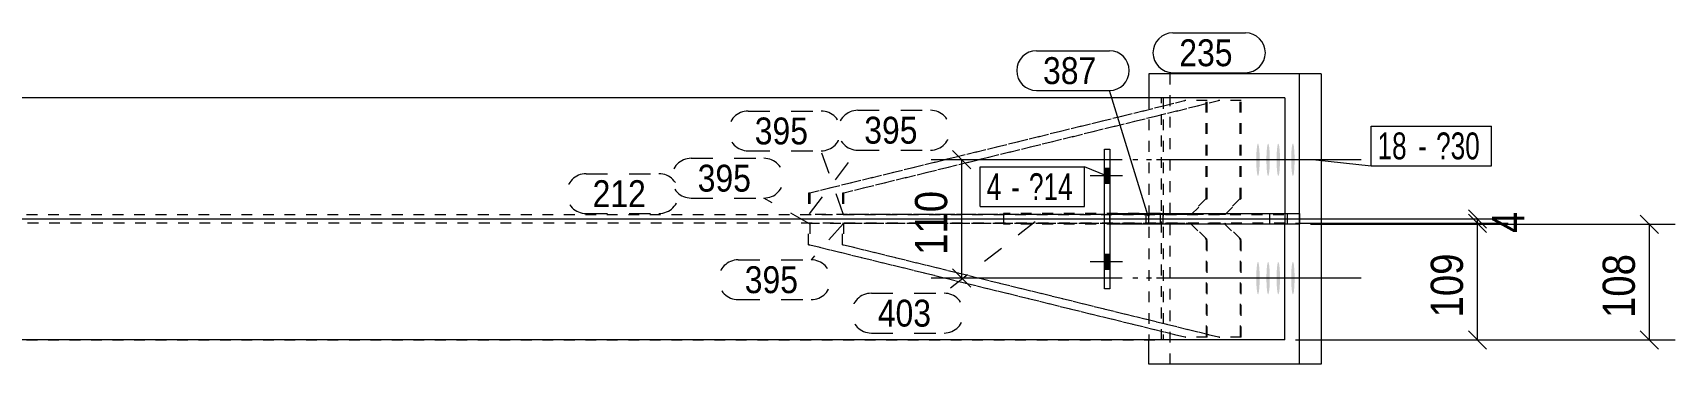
# Model space of a CAD drawing. Header units: millimetres. Extents: x 2 to 1174, y 1 to 825.
# Drawn here: x 835.3 to 988.1, y 569 to 599.8 of the extents above; entities that cross this region are included whole.
import ezdxf

# ---------------------------------------------------------------- set-up
doc = ezdxf.new("R2010")
doc.units = ezdxf.units.MM
for name, pattern in [('XKITLINE00', [0]), ('XKITLINE01', [4, 1, -1, 1, -1]), ('XKITLINE02', [4, 2, -2])]:
    doc.linetypes.add(name, pattern=pattern)
for name, color, linetype, lineweight in [('Bolt', 3, 'Continuous', 0), ('BoltMark', 7, 'Continuous', 0), ('Dimensions', 7, 'Continuous', 0), ('Part', 2, 'Continuous', 0), ('PartMark', 7, 'Continuous', 0)]:
    doc.layers.add(name, color=color, linetype=linetype, lineweight=lineweight)
doc.styles.add('ARIAL', font='ARIAL.TTF')
doc.styles.add('ARIAL_NARROW', font='ARIALN.TTF')

# ---------------------------------------------------------------- blocks, each defined once
blk = doc.blocks.new('*A109')
at = {"layer": 'Part', "color": 2, "linetype": 'XKITLINE00', "lineweight": 0}
for p, q in [((935.03, 576.04), (935.03, 589.04)), ((935.03, 589.04), (935.53, 589.04)), ((935.53, 589.04), (935.53, 576.04)), ((935.53, 576.04), (935.03, 576.04))]:
    blk.add_line(p, q, dxfattribs=at)
blk = doc.blocks.new('*A110')
at = {"layer": 'Part', "color": 2, "linetype": 'XKITLINE00', "lineweight": 0}
for p, q in [((935.53, 583.04), (953.18, 583.04)), ((953.18, 583.04), (953.18, 582.04)), ((953.18, 582.04), (935.53, 582.04))]:
    blk.add_line(p, q, dxfattribs=at)
at = {"layer": 'Part', "color": 7, "linetype": 'XKITLINE01', "lineweight": 0}
for p, q in [((935.53, 582.04), (935.53, 583.04)), ((935.53, 583.04), (935.53, 582.04)), ((950.4, 582.04), (950.4, 583.04)), ((952.06, 582.04), (952.06, 583.04))]:
    blk.add_line(p, q, dxfattribs=at)
blk = doc.blocks.new('*A114')
at = {"layer": 'Part', "color": 7, "linetype": 'XKITLINE01', "lineweight": 0}
for p, q in [((910.63, 580.14), (910.63, 582.14)), ((910.63, 582.14), (946.24, 582.14)), ((910.74, 582.14), (910.74, 580.14)), ((946.13, 582.14), (947.63, 580.64)), ((947.73, 580.64), (946.24, 582.14)), ((945.64, 571.54), (910.63, 580.14)), ((910.63, 580.14), (910.74, 580.14)), ((910.74, 580.14), (945.74, 571.54)), ((947.63, 580.64), (947.63, 571.54)), ((947.63, 580.64), (947.73, 580.64)), ((947.73, 571.54), (947.73, 580.64)), ((947.73, 571.54), (945.64, 571.54))]:
    blk.add_line(p, q, dxfattribs=at)
blk = doc.blocks.new('*A115')
at = {"layer": 'Part', "color": 7, "linetype": 'XKITLINE01', "lineweight": 0}
for p, q in [((907.48, 580.14), (907.48, 582.14)), ((907.48, 582.14), (943.09, 582.14)), ((907.59, 582.14), (907.59, 580.14)), ((942.99, 582.14), (944.48, 580.64)), ((944.58, 580.64), (943.09, 582.14)), ((942.49, 571.54), (907.48, 580.14)), ((907.48, 580.14), (907.59, 580.14)), ((907.59, 580.14), (942.59, 571.54)), ((944.48, 580.64), (944.48, 571.54)), ((944.48, 580.64), (944.58, 580.64)), ((944.58, 571.54), (944.58, 580.64)), ((944.58, 571.54), (942.49, 571.54))]:
    blk.add_line(p, q, dxfattribs=at)
blk = doc.blocks.new('*A116')
at = {"layer": 'Part', "color": 7, "linetype": 'XKITLINE01', "lineweight": 0}
for p, q in [((910.63, 584.94), (945.64, 593.54)), ((945.74, 593.54), (910.74, 584.94)), ((947.73, 593.54), (945.64, 593.54)), ((947.63, 584.44), (947.63, 593.54)), ((947.73, 584.44), (947.73, 593.54)), ((910.74, 584.94), (910.63, 584.94)), ((910.63, 584.94), (910.63, 582.94)), ((910.74, 584.94), (910.74, 582.94)), ((947.63, 584.44), (946.13, 582.94)), ((946.24, 582.94), (947.73, 584.44)), ((947.73, 584.44), (947.63, 584.44)), ((946.24, 582.94), (910.63, 582.94))]:
    blk.add_line(p, q, dxfattribs=at)
blk = doc.blocks.new('*A117')
at = {"layer": 'Part', "color": 7, "linetype": 'XKITLINE01', "lineweight": 0}
for p, q in [((907.48, 584.94), (942.49, 593.54)), ((942.59, 593.54), (907.59, 584.94)), ((944.58, 593.54), (942.49, 593.54)), ((944.48, 584.44), (944.48, 593.54)), ((944.58, 584.44), (944.58, 593.54)), ((907.59, 584.94), (907.48, 584.94)), ((907.48, 584.94), (907.48, 582.94)), ((907.59, 584.94), (907.59, 582.94)), ((944.48, 584.44), (942.99, 582.94)), ((943.09, 582.94), (944.58, 584.44)), ((944.58, 584.44), (944.48, 584.44)), ((943.09, 582.94), (907.48, 582.94))]:
    blk.add_line(p, q, dxfattribs=at)
blk = doc.blocks.new('*A118')
at = {"layer": 'Part', "color": 7, "linetype": 'XKITLINE01', "lineweight": 0}
for p, q in [((940.23, 583.04), (925.62, 583.04)), ((925.62, 583.04), (925.62, 582.04)), ((938.91, 582.04), (938.91, 583.04)), ((939.13, 582.04), (939.13, 583.04)), ((940.23, 582.04), (940.23, 583.04)), ((940.23, 582.04), (925.62, 582.04))]:
    blk.add_line(p, q, dxfattribs=at)
blk = doc.blocks.new('*A119')
at = {"layer": 'Part', "color": 7, "linetype": 'XKITLINE01', "lineweight": 0}
for p, q in [((552.71, 582.94), (951.8, 582.94)), ((940.49, 582.14), (940.49, 582.94)), ((951.8, 582.94), (951.8, 582.14)), ((951.8, 582.14), (552.71, 582.14))]:
    blk.add_line(p, q, dxfattribs=at)
blk = doc.blocks.new('*A124')
at = {"layer": 'Part', "color": 7, "linetype": 'XKITLINE01', "lineweight": 0}
for p, q in [((940.49, 593.79), (552.71, 593.79)), ((940.32, 571.29), (940.32, 593.79)), ((940.49, 593.79), (940.49, 571.29)), ((552.71, 571.29), (940.49, 571.29))]:
    blk.add_line(p, q, dxfattribs=at)
blk = doc.blocks.new('*A126')
at = {"layer": 'Part', "color": 2, "linetype": 'XKITLINE00', "lineweight": 0}
for p, q in [((951.8, 593.79), (552.71, 593.79)), ((951.8, 593.79), (951.8, 583.04)), ((951.8, 571.29), (951.8, 582.04)), ((951.8, 571.29), (552.71, 571.29))]:
    blk.add_line(p, q, dxfattribs=at)
at = {"layer": 'Part', "color": 7, "linetype": 'XKITLINE01', "lineweight": 0}
blk.add_line((951.8, 583.04), (951.8, 582.04), dxfattribs=at)
blk = doc.blocks.new('*A127')
at = {"layer": 'Part', "color": 2, "linetype": 'XKITLINE00', "lineweight": 0}
for p, q in [((939.13, 596.04), (939.13, 593.79)), ((953.18, 596.04), (939.13, 596.04)), ((955.17, 596.04), (953.18, 596.04)), ((953.18, 569.04), (953.18, 596.04)), ((955.17, 596.04), (955.17, 569.04)), ((939.13, 569.04), (939.13, 571.29)), ((955.17, 569.04), (939.13, 569.04))]:
    blk.add_line(p, q, dxfattribs=at)
at = {"layer": 'Part', "color": 7, "linetype": 'XKITLINE01', "lineweight": 0}
for p, q in [((941.12, 569.04), (941.12, 596.04)), ((939.13, 593.79), (939.13, 571.29))]:
    blk.add_line(p, q, dxfattribs=at)
blk = doc.blocks.new('*A150')
at = {"layer": 'Bolt'}
for points in [[(935.03, 587.24), (935.53, 587.24), (935.53, 585.84), (935.03, 585.84)], [(935.03, 587.24), (935.53, 587.24), (935.53, 585.84), (935.03, 585.84)], [(935.03, 579.24), (935.53, 579.24), (935.53, 577.84), (935.03, 577.84)], [(935.03, 579.24), (935.53, 579.24), (935.53, 577.84), (935.03, 577.84)]]:
    blk.add_hatch(color=3, dxfattribs=at).paths.add_polyline_path(points, flags=17)
at = {"layer": 'Bolt', "color": 3, "linetype": 'XKITLINE00', "lineweight": 0}
for p, q in [((935.53, 587.24), (935.03, 587.24)), ((935.53, 587.24), (935.03, 587.24)), ((936.69, 586.54), (933.69, 586.54)), ((936.69, 586.54), (933.69, 586.54)), ((935.53, 585.84), (935.03, 585.84)), ((935.53, 585.84), (935.03, 585.84)), ((936.69, 578.54), (933.69, 578.54)), ((936.69, 578.54), (933.69, 578.54)), ((935.53, 579.24), (935.03, 579.24)), ((935.53, 579.24), (935.03, 579.24)), ((935.53, 577.84), (935.03, 577.84)), ((935.53, 577.84), (935.03, 577.84))]:
    blk.add_line(p, q, dxfattribs=at)
blk = doc.blocks.new('*A151')
at = {"layer": 'Bolt'}
for points in [[(949.46, 588), (949.46, 587.97), (949.46, 587.93), (949.46, 587.89), (949.46, 587.86), (949.46, 587.82), (949.46, 587.78), (949.46, 587.75), (949.46, 587.71), (949.46, 587.68), (949.46, 587.64), (949.45, 587.6), (949.45, 587.57), (949.45, 587.53), (949.45, 587.5), (949.45, 587.47), (949.45, 587.43), (949.45, 587.4), (949.44, 587.37), (949.44, 587.33), (949.44, 587.3), (949.44, 587.27), (949.44, 587.24), (949.43, 587.21), (949.43, 587.18), (949.43, 587.15), (949.43, 587.12), (949.43, 587.09), (949.42, 587.06), (949.42, 587.03), (949.42, 587.01), (949.41, 586.98), (949.41, 586.95), (949.41, 586.93), (949.41, 586.9), (949.4, 586.88), (949.4, 586.86), (949.4, 586.84), (949.39, 586.81), (949.39, 586.79), (949.39, 586.77), (949.38, 586.75), (949.38, 586.73), (949.38, 586.72), (949.37, 586.7), (949.37, 586.68), (949.37, 586.67), (949.36, 586.65), (949.36, 586.64), (949.36, 586.63), (949.35, 586.62), (949.35, 586.6), (949.35, 586.59), (949.34, 586.58), (949.34, 586.58), (949.33, 586.57), (949.33, 586.56), (949.33, 586.56), (949.32, 586.55), (949.32, 586.55), (949.32, 586.54), (949.31, 586.54), (949.31, 586.54), (949.3, 586.54), (949.3, 586.54), (949.3, 586.54), (949.29, 586.54), (949.29, 586.55), (949.28, 586.55), (949.28, 586.56), (949.28, 586.56), (949.27, 586.57), (949.27, 586.58), (949.27, 586.58), (949.26, 586.59), (949.26, 586.6), (949.25, 586.62), (949.25, 586.63), (949.25, 586.64), (949.24, 586.65), (949.24, 586.67), (949.24, 586.68), (949.23, 586.7), (949.23, 586.72), (949.23, 586.73), (949.22, 586.75), (949.22, 586.77), (949.22, 586.79), (949.21, 586.81), (949.21, 586.84), (949.21, 586.86), (949.2, 586.88), (949.2, 586.9), (949.2, 586.93), (949.2, 586.95), (949.19, 586.98), (949.19, 587.01), (949.19, 587.03), (949.18, 587.06), (949.18, 587.09), (949.18, 587.12), (949.18, 587.15), (949.17, 587.18), (949.17, 587.21), (949.17, 587.24), (949.17, 587.27), (949.17, 587.3), (949.16, 587.33), (949.16, 587.37), (949.16, 587.4), (949.16, 587.43), (949.16, 587.47), (949.16, 587.5), (949.16, 587.53), (949.15, 587.57), (949.15, 587.6), (949.15, 587.64), (949.15, 587.68), (949.15, 587.71), (949.15, 587.75), (949.15, 587.78), (949.15, 587.82), (949.15, 587.86), (949.15, 587.89), (949.15, 587.93), (949.15, 587.97), (949.15, 588), (949.15, 588.04), (949.15, 588.08), (949.15, 588.11), (949.15, 588.15), (949.15, 588.19), (949.15, 588.22), (949.15, 588.26), (949.15, 588.3), (949.15, 588.33), (949.15, 588.37), (949.15, 588.4), (949.15, 588.44), (949.15, 588.48), (949.15, 588.51), (949.16, 588.55), (949.16, 588.58), (949.16, 588.61), (949.16, 588.65), (949.16, 588.68), (949.16, 588.71), (949.16, 588.75), (949.17, 588.78), (949.17, 588.81), (949.17, 588.84), (949.17, 588.87), (949.17, 588.9), (949.18, 588.93), (949.18, 588.96), (949.18, 588.99), (949.18, 589.02), (949.19, 589.05), (949.19, 589.07), (949.19, 589.1), (949.2, 589.13), (949.2, 589.15), (949.2, 589.18), (949.2, 589.2), (949.21, 589.22), (949.21, 589.24), (949.21, 589.27), (949.22, 589.29), (949.22, 589.31), (949.22, 589.33), (949.23, 589.35), (949.23, 589.36), (949.23, 589.38), (949.24, 589.4), (949.24, 589.41), (949.24, 589.43), (949.25, 589.44), (949.25, 589.45), (949.25, 589.46), (949.26, 589.48), (949.26, 589.49), (949.27, 589.5), (949.27, 589.5), (949.27, 589.51), (949.28, 589.52), (949.28, 589.52), (949.28, 589.53), (949.29, 589.53), (949.29, 589.54), (949.3, 589.54), (949.3, 589.54), (949.3, 589.54), (949.31, 589.54), (949.31, 589.54), (949.32, 589.54), (949.32, 589.53), (949.32, 589.53), (949.33, 589.52), (949.33, 589.52), (949.33, 589.51), (949.34, 589.5), (949.34, 589.5), (949.35, 589.49), (949.35, 589.48), (949.35, 589.46), (949.36, 589.45), (949.36, 589.44), (949.36, 589.43), (949.37, 589.41), (949.37, 589.4), (949.37, 589.38), (949.38, 589.36), (949.38, 589.35), (949.38, 589.33), (949.39, 589.31), (949.39, 589.29), (949.39, 589.27), (949.4, 589.24), (949.4, 589.22), (949.4, 589.2), (949.41, 589.18), (949.41, 589.15), (949.41, 589.13), (949.41, 589.1), (949.42, 589.07), (949.42, 589.05), (949.42, 589.02), (949.43, 588.99), (949.43, 588.96), (949.43, 588.93), (949.43, 588.9), (949.43, 588.87), (949.44, 588.84), (949.44, 588.81), (949.44, 588.78), (949.44, 588.75), (949.44, 588.71), (949.45, 588.68), (949.45, 588.65), (949.45, 588.61), (949.45, 588.58), (949.45, 588.55), (949.45, 588.51), (949.45, 588.48), (949.46, 588.44), (949.46, 588.4), (949.46, 588.37), (949.46, 588.33), (949.46, 588.3), (949.46, 588.26), (949.46, 588.22), (949.46, 588.19), (949.46, 588.15), (949.46, 588.11), (949.46, 588.08), (949.46, 588.04)], [(950.4, 588), (950.4, 587.97), (950.4, 587.93), (950.4, 587.89), (950.4, 587.86), (950.4, 587.82), (950.4, 587.78), (950.4, 587.75), (950.4, 587.71), (950.4, 587.68), (950.4, 587.64), (950.4, 587.6), (950.4, 587.57), (950.4, 587.53), (950.39, 587.5), (950.39, 587.47), (950.39, 587.43), (950.39, 587.4), (950.39, 587.37), (950.39, 587.33), (950.38, 587.3), (950.38, 587.27), (950.38, 587.24), (950.38, 587.21), (950.38, 587.18), (950.37, 587.15), (950.37, 587.12), (950.37, 587.09), (950.37, 587.06), (950.36, 587.03), (950.36, 587.01), (950.36, 586.98), (950.36, 586.95), (950.35, 586.93), (950.35, 586.9), (950.35, 586.88), (950.34, 586.86), (950.34, 586.84), (950.34, 586.81), (950.34, 586.79), (950.33, 586.77), (950.33, 586.75), (950.33, 586.73), (950.32, 586.72), (950.32, 586.7), (950.31, 586.68), (950.31, 586.67), (950.31, 586.65), (950.3, 586.64), (950.3, 586.63), (950.3, 586.62), (950.29, 586.6), (950.29, 586.59), (950.29, 586.58), (950.28, 586.58), (950.28, 586.57), (950.27, 586.56), (950.27, 586.56), (950.27, 586.55), (950.26, 586.55), (950.26, 586.54), (950.26, 586.54), (950.25, 586.54), (950.25, 586.54), (950.24, 586.54), (950.24, 586.54), (950.24, 586.54), (950.23, 586.55), (950.23, 586.55), (950.22, 586.56), (950.22, 586.56), (950.22, 586.57), (950.21, 586.58), (950.21, 586.58), (950.21, 586.59), (950.2, 586.6), (950.2, 586.62), (950.19, 586.63), (950.19, 586.64), (950.19, 586.65), (950.18, 586.67), (950.18, 586.68), (950.18, 586.7), (950.17, 586.72), (950.17, 586.73), (950.17, 586.75), (950.16, 586.77), (950.16, 586.79), (950.16, 586.81), (950.15, 586.84), (950.15, 586.86), (950.15, 586.88), (950.14, 586.9), (950.14, 586.93), (950.14, 586.95), (950.14, 586.98), (950.13, 587.01), (950.13, 587.03), (950.13, 587.06), (950.13, 587.09), (950.12, 587.12), (950.12, 587.15), (950.12, 587.18), (950.12, 587.21), (950.11, 587.24), (950.11, 587.27), (950.11, 587.3), (950.11, 587.33), (950.11, 587.37), (950.11, 587.4), (950.1, 587.43), (950.1, 587.47), (950.1, 587.5), (950.1, 587.53), (950.1, 587.57), (950.1, 587.6), (950.1, 587.64), (950.09, 587.68), (950.09, 587.71), (950.09, 587.75), (950.09, 587.78), (950.09, 587.82), (950.09, 587.86), (950.09, 587.89), (950.09, 587.93), (950.09, 587.97), (950.09, 588), (950.09, 588.04), (950.09, 588.08), (950.09, 588.11), (950.09, 588.15), (950.09, 588.19), (950.09, 588.22), (950.09, 588.26), (950.09, 588.3), (950.09, 588.33), (950.09, 588.37), (950.09, 588.4), (950.1, 588.44), (950.1, 588.48), (950.1, 588.51), (950.1, 588.55), (950.1, 588.58), (950.1, 588.61), (950.1, 588.65), (950.11, 588.68), (950.11, 588.71), (950.11, 588.75), (950.11, 588.78), (950.11, 588.81), (950.11, 588.84), (950.12, 588.87), (950.12, 588.9), (950.12, 588.93), (950.12, 588.96), (950.13, 588.99), (950.13, 589.02), (950.13, 589.05), (950.13, 589.07), (950.14, 589.1), (950.14, 589.13), (950.14, 589.15), (950.14, 589.18), (950.15, 589.2), (950.15, 589.22), (950.15, 589.24), (950.16, 589.27), (950.16, 589.29), (950.16, 589.31), (950.17, 589.33), (950.17, 589.35), (950.17, 589.36), (950.18, 589.38), (950.18, 589.4), (950.18, 589.41), (950.19, 589.43), (950.19, 589.44), (950.19, 589.45), (950.2, 589.46), (950.2, 589.48), (950.21, 589.49), (950.21, 589.5), (950.21, 589.5), (950.22, 589.51), (950.22, 589.52), (950.22, 589.52), (950.23, 589.53), (950.23, 589.53), (950.24, 589.54), (950.24, 589.54), (950.24, 589.54), (950.25, 589.54), (950.25, 589.54), (950.26, 589.54), (950.26, 589.54), (950.26, 589.53), (950.27, 589.53), (950.27, 589.52), (950.27, 589.52), (950.28, 589.51), (950.28, 589.5), (950.29, 589.5), (950.29, 589.49), (950.29, 589.48), (950.3, 589.46), (950.3, 589.45), (950.3, 589.44), (950.31, 589.43), (950.31, 589.41), (950.31, 589.4), (950.32, 589.38), (950.32, 589.36), (950.33, 589.35), (950.33, 589.33), (950.33, 589.31), (950.34, 589.29), (950.34, 589.27), (950.34, 589.24), (950.34, 589.22), (950.35, 589.2), (950.35, 589.18), (950.35, 589.15), (950.36, 589.13), (950.36, 589.1), (950.36, 589.07), (950.36, 589.05), (950.37, 589.02), (950.37, 588.99), (950.37, 588.96), (950.37, 588.93), (950.38, 588.9), (950.38, 588.87), (950.38, 588.84), (950.38, 588.81), (950.38, 588.78), (950.39, 588.75), (950.39, 588.71), (950.39, 588.68), (950.39, 588.65), (950.39, 588.61), (950.39, 588.58), (950.4, 588.55), (950.4, 588.51), (950.4, 588.48), (950.4, 588.44), (950.4, 588.4), (950.4, 588.37), (950.4, 588.33), (950.4, 588.3), (950.4, 588.26), (950.4, 588.22), (950.4, 588.19), (950.4, 588.15), (950.4, 588.11), (950.4, 588.08), (950.4, 588.04)], [(951.35, 588), (951.35, 587.97), (951.35, 587.93), (951.35, 587.89), (951.35, 587.86), (951.35, 587.82), (951.35, 587.78), (951.35, 587.75), (951.35, 587.71), (951.34, 587.68), (951.34, 587.64), (951.34, 587.6), (951.34, 587.57), (951.34, 587.53), (951.34, 587.5), (951.34, 587.47), (951.34, 587.43), (951.33, 587.4), (951.33, 587.37), (951.33, 587.33), (951.33, 587.3), (951.33, 587.27), (951.32, 587.24), (951.32, 587.21), (951.32, 587.18), (951.32, 587.15), (951.32, 587.12), (951.31, 587.09), (951.31, 587.06), (951.31, 587.03), (951.31, 587.01), (951.3, 586.98), (951.3, 586.95), (951.3, 586.93), (951.29, 586.9), (951.29, 586.88), (951.29, 586.86), (951.29, 586.84), (951.28, 586.81), (951.28, 586.79), (951.28, 586.77), (951.27, 586.75), (951.27, 586.73), (951.27, 586.72), (951.26, 586.7), (951.26, 586.68), (951.26, 586.67), (951.25, 586.65), (951.25, 586.64), (951.24, 586.63), (951.24, 586.62), (951.24, 586.6), (951.23, 586.59), (951.23, 586.58), (951.23, 586.58), (951.22, 586.57), (951.22, 586.56), (951.21, 586.56), (951.21, 586.55), (951.21, 586.55), (951.2, 586.54), (951.2, 586.54), (951.2, 586.54), (951.19, 586.54), (951.19, 586.54), (951.18, 586.54), (951.18, 586.54), (951.18, 586.55), (951.17, 586.55), (951.17, 586.56), (951.16, 586.56), (951.16, 586.57), (951.16, 586.58), (951.15, 586.58), (951.15, 586.59), (951.15, 586.6), (951.14, 586.62), (951.14, 586.63), (951.14, 586.64), (951.13, 586.65), (951.13, 586.67), (951.12, 586.68), (951.12, 586.7), (951.12, 586.72), (951.11, 586.73), (951.11, 586.75), (951.11, 586.77), (951.1, 586.79), (951.1, 586.81), (951.1, 586.84), (951.09, 586.86), (951.09, 586.88), (951.09, 586.9), (951.09, 586.93), (951.08, 586.95), (951.08, 586.98), (951.08, 587.01), (951.08, 587.03), (951.07, 587.06), (951.07, 587.09), (951.07, 587.12), (951.07, 587.15), (951.06, 587.18), (951.06, 587.21), (951.06, 587.24), (951.06, 587.27), (951.05, 587.3), (951.05, 587.33), (951.05, 587.37), (951.05, 587.4), (951.05, 587.43), (951.05, 587.47), (951.04, 587.5), (951.04, 587.53), (951.04, 587.57), (951.04, 587.6), (951.04, 587.64), (951.04, 587.68), (951.04, 587.71), (951.04, 587.75), (951.04, 587.78), (951.04, 587.82), (951.04, 587.86), (951.04, 587.89), (951.03, 587.93), (951.03, 587.97), (951.03, 588), (951.03, 588.04), (951.03, 588.08), (951.03, 588.11), (951.03, 588.15), (951.04, 588.19), (951.04, 588.22), (951.04, 588.26), (951.04, 588.3), (951.04, 588.33), (951.04, 588.37), (951.04, 588.4), (951.04, 588.44), (951.04, 588.48), (951.04, 588.51), (951.04, 588.55), (951.04, 588.58), (951.05, 588.61), (951.05, 588.65), (951.05, 588.68), (951.05, 588.71), (951.05, 588.75), (951.05, 588.78), (951.06, 588.81), (951.06, 588.84), (951.06, 588.87), (951.06, 588.9), (951.07, 588.93), (951.07, 588.96), (951.07, 588.99), (951.07, 589.02), (951.08, 589.05), (951.08, 589.07), (951.08, 589.1), (951.08, 589.13), (951.09, 589.15), (951.09, 589.18), (951.09, 589.2), (951.09, 589.22), (951.1, 589.24), (951.1, 589.27), (951.1, 589.29), (951.11, 589.31), (951.11, 589.33), (951.11, 589.35), (951.12, 589.36), (951.12, 589.38), (951.12, 589.4), (951.13, 589.41), (951.13, 589.43), (951.14, 589.44), (951.14, 589.45), (951.14, 589.46), (951.15, 589.48), (951.15, 589.49), (951.15, 589.5), (951.16, 589.5), (951.16, 589.51), (951.16, 589.52), (951.17, 589.52), (951.17, 589.53), (951.18, 589.53), (951.18, 589.54), (951.18, 589.54), (951.19, 589.54), (951.19, 589.54), (951.2, 589.54), (951.2, 589.54), (951.2, 589.54), (951.21, 589.53), (951.21, 589.53), (951.21, 589.52), (951.22, 589.52), (951.22, 589.51), (951.23, 589.5), (951.23, 589.5), (951.23, 589.49), (951.24, 589.48), (951.24, 589.46), (951.24, 589.45), (951.25, 589.44), (951.25, 589.43), (951.26, 589.41), (951.26, 589.4), (951.26, 589.38), (951.27, 589.36), (951.27, 589.35), (951.27, 589.33), (951.28, 589.31), (951.28, 589.29), (951.28, 589.27), (951.29, 589.24), (951.29, 589.22), (951.29, 589.2), (951.29, 589.18), (951.3, 589.15), (951.3, 589.13), (951.3, 589.1), (951.31, 589.07), (951.31, 589.05), (951.31, 589.02), (951.31, 588.99), (951.32, 588.96), (951.32, 588.93), (951.32, 588.9), (951.32, 588.87), (951.32, 588.84), (951.33, 588.81), (951.33, 588.78), (951.33, 588.75), (951.33, 588.71), (951.33, 588.68), (951.34, 588.65), (951.34, 588.61), (951.34, 588.58), (951.34, 588.55), (951.34, 588.51), (951.34, 588.48), (951.34, 588.44), (951.34, 588.4), (951.35, 588.37), (951.35, 588.33), (951.35, 588.3), (951.35, 588.26), (951.35, 588.22), (951.35, 588.19), (951.35, 588.15), (951.35, 588.11), (951.35, 588.08), (951.35, 588.04)], [(952.71, 588), (952.71, 587.97), (952.71, 587.93), (952.71, 587.89), (952.71, 587.86), (952.71, 587.82), (952.71, 587.78), (952.71, 587.75), (952.71, 587.71), (952.71, 587.68), (952.71, 587.64), (952.71, 587.6), (952.7, 587.57), (952.7, 587.53), (952.7, 587.5), (952.7, 587.47), (952.7, 587.43), (952.7, 587.4), (952.7, 587.37), (952.69, 587.33), (952.69, 587.3), (952.69, 587.27), (952.69, 587.24), (952.69, 587.21), (952.68, 587.18), (952.68, 587.15), (952.68, 587.12), (952.68, 587.09), (952.67, 587.06), (952.67, 587.03), (952.67, 587.01), (952.67, 586.98), (952.66, 586.95), (952.66, 586.93), (952.66, 586.9), (952.66, 586.88), (952.65, 586.86), (952.65, 586.84), (952.65, 586.81), (952.64, 586.79), (952.64, 586.77), (952.64, 586.75), (952.63, 586.73), (952.63, 586.72), (952.63, 586.7), (952.62, 586.68), (952.62, 586.67), (952.62, 586.65), (952.61, 586.64), (952.61, 586.63), (952.6, 586.62), (952.6, 586.6), (952.6, 586.59), (952.59, 586.58), (952.59, 586.58), (952.59, 586.57), (952.58, 586.56), (952.58, 586.56), (952.57, 586.55), (952.57, 586.55), (952.57, 586.54), (952.56, 586.54), (952.56, 586.54), (952.56, 586.54), (952.55, 586.54), (952.55, 586.54), (952.54, 586.54), (952.54, 586.55), (952.54, 586.55), (952.53, 586.56), (952.53, 586.56), (952.52, 586.57), (952.52, 586.58), (952.52, 586.58), (952.51, 586.59), (952.51, 586.6), (952.51, 586.62), (952.5, 586.63), (952.5, 586.64), (952.5, 586.65), (952.49, 586.67), (952.49, 586.68), (952.48, 586.7), (952.48, 586.72), (952.48, 586.73), (952.47, 586.75), (952.47, 586.77), (952.47, 586.79), (952.46, 586.81), (952.46, 586.84), (952.46, 586.86), (952.46, 586.88), (952.45, 586.9), (952.45, 586.93), (952.45, 586.95), (952.44, 586.98), (952.44, 587.01), (952.44, 587.03), (952.44, 587.06), (952.43, 587.09), (952.43, 587.12), (952.43, 587.15), (952.43, 587.18), (952.42, 587.21), (952.42, 587.24), (952.42, 587.27), (952.42, 587.3), (952.42, 587.33), (952.41, 587.37), (952.41, 587.4), (952.41, 587.43), (952.41, 587.47), (952.41, 587.5), (952.41, 587.53), (952.41, 587.57), (952.4, 587.6), (952.4, 587.64), (952.4, 587.68), (952.4, 587.71), (952.4, 587.75), (952.4, 587.78), (952.4, 587.82), (952.4, 587.86), (952.4, 587.89), (952.4, 587.93), (952.4, 587.97), (952.4, 588), (952.4, 588.04), (952.4, 588.08), (952.4, 588.11), (952.4, 588.15), (952.4, 588.19), (952.4, 588.22), (952.4, 588.26), (952.4, 588.3), (952.4, 588.33), (952.4, 588.37), (952.4, 588.4), (952.4, 588.44), (952.4, 588.48), (952.41, 588.51), (952.41, 588.55), (952.41, 588.58), (952.41, 588.61), (952.41, 588.65), (952.41, 588.68), (952.41, 588.71), (952.42, 588.75), (952.42, 588.78), (952.42, 588.81), (952.42, 588.84), (952.42, 588.87), (952.43, 588.9), (952.43, 588.93), (952.43, 588.96), (952.43, 588.99), (952.44, 589.02), (952.44, 589.05), (952.44, 589.07), (952.44, 589.1), (952.45, 589.13), (952.45, 589.15), (952.45, 589.18), (952.46, 589.2), (952.46, 589.22), (952.46, 589.24), (952.46, 589.27), (952.47, 589.29), (952.47, 589.31), (952.47, 589.33), (952.48, 589.35), (952.48, 589.36), (952.48, 589.38), (952.49, 589.4), (952.49, 589.41), (952.5, 589.43), (952.5, 589.44), (952.5, 589.45), (952.51, 589.46), (952.51, 589.48), (952.51, 589.49), (952.52, 589.5), (952.52, 589.5), (952.52, 589.51), (952.53, 589.52), (952.53, 589.52), (952.54, 589.53), (952.54, 589.53), (952.54, 589.54), (952.55, 589.54), (952.55, 589.54), (952.56, 589.54), (952.56, 589.54), (952.56, 589.54), (952.57, 589.54), (952.57, 589.53), (952.57, 589.53), (952.58, 589.52), (952.58, 589.52), (952.59, 589.51), (952.59, 589.5), (952.59, 589.5), (952.6, 589.49), (952.6, 589.48), (952.6, 589.46), (952.61, 589.45), (952.61, 589.44), (952.62, 589.43), (952.62, 589.41), (952.62, 589.4), (952.63, 589.38), (952.63, 589.36), (952.63, 589.35), (952.64, 589.33), (952.64, 589.31), (952.64, 589.29), (952.65, 589.27), (952.65, 589.24), (952.65, 589.22), (952.66, 589.2), (952.66, 589.18), (952.66, 589.15), (952.66, 589.13), (952.67, 589.1), (952.67, 589.07), (952.67, 589.05), (952.67, 589.02), (952.68, 588.99), (952.68, 588.96), (952.68, 588.93), (952.68, 588.9), (952.69, 588.87), (952.69, 588.84), (952.69, 588.81), (952.69, 588.78), (952.69, 588.75), (952.7, 588.71), (952.7, 588.68), (952.7, 588.65), (952.7, 588.61), (952.7, 588.58), (952.7, 588.55), (952.7, 588.51), (952.71, 588.48), (952.71, 588.44), (952.71, 588.4), (952.71, 588.37), (952.71, 588.33), (952.71, 588.3), (952.71, 588.26), (952.71, 588.22), (952.71, 588.19), (952.71, 588.15), (952.71, 588.11), (952.71, 588.08), (952.71, 588.04)], [(949.46, 577), (949.46, 576.97), (949.46, 576.93), (949.46, 576.89), (949.46, 576.86), (949.46, 576.82), (949.46, 576.78), (949.46, 576.75), (949.46, 576.71), (949.46, 576.68), (949.46, 576.64), (949.45, 576.6), (949.45, 576.57), (949.45, 576.53), (949.45, 576.5), (949.45, 576.47), (949.45, 576.43), (949.45, 576.4), (949.44, 576.37), (949.44, 576.33), (949.44, 576.3), (949.44, 576.27), (949.44, 576.24), (949.43, 576.21), (949.43, 576.18), (949.43, 576.15), (949.43, 576.12), (949.43, 576.09), (949.42, 576.06), (949.42, 576.03), (949.42, 576.01), (949.41, 575.98), (949.41, 575.95), (949.41, 575.93), (949.41, 575.9), (949.4, 575.88), (949.4, 575.86), (949.4, 575.84), (949.39, 575.81), (949.39, 575.79), (949.39, 575.77), (949.38, 575.75), (949.38, 575.73), (949.38, 575.72), (949.37, 575.7), (949.37, 575.68), (949.37, 575.67), (949.36, 575.65), (949.36, 575.64), (949.36, 575.63), (949.35, 575.62), (949.35, 575.6), (949.35, 575.59), (949.34, 575.58), (949.34, 575.58), (949.33, 575.57), (949.33, 575.56), (949.33, 575.56), (949.32, 575.55), (949.32, 575.55), (949.32, 575.54), (949.31, 575.54), (949.31, 575.54), (949.3, 575.54), (949.3, 575.54), (949.3, 575.54), (949.29, 575.54), (949.29, 575.55), (949.28, 575.55), (949.28, 575.56), (949.28, 575.56), (949.27, 575.57), (949.27, 575.58), (949.27, 575.58), (949.26, 575.59), (949.26, 575.6), (949.25, 575.62), (949.25, 575.63), (949.25, 575.64), (949.24, 575.65), (949.24, 575.67), (949.24, 575.68), (949.23, 575.7), (949.23, 575.72), (949.23, 575.73), (949.22, 575.75), (949.22, 575.77), (949.22, 575.79), (949.21, 575.81), (949.21, 575.84), (949.21, 575.86), (949.2, 575.88), (949.2, 575.9), (949.2, 575.93), (949.2, 575.95), (949.19, 575.98), (949.19, 576.01), (949.19, 576.03), (949.18, 576.06), (949.18, 576.09), (949.18, 576.12), (949.18, 576.15), (949.17, 576.18), (949.17, 576.21), (949.17, 576.24), (949.17, 576.27), (949.17, 576.3), (949.16, 576.33), (949.16, 576.37), (949.16, 576.4), (949.16, 576.43), (949.16, 576.47), (949.16, 576.5), (949.16, 576.53), (949.15, 576.57), (949.15, 576.6), (949.15, 576.64), (949.15, 576.68), (949.15, 576.71), (949.15, 576.75), (949.15, 576.78), (949.15, 576.82), (949.15, 576.86), (949.15, 576.89), (949.15, 576.93), (949.15, 576.97), (949.15, 577), (949.15, 577.04), (949.15, 577.08), (949.15, 577.11), (949.15, 577.15), (949.15, 577.19), (949.15, 577.22), (949.15, 577.26), (949.15, 577.3), (949.15, 577.33), (949.15, 577.37), (949.15, 577.4), (949.15, 577.44), (949.15, 577.48), (949.15, 577.51), (949.16, 577.55), (949.16, 577.58), (949.16, 577.61), (949.16, 577.65), (949.16, 577.68), (949.16, 577.71), (949.16, 577.75), (949.17, 577.78), (949.17, 577.81), (949.17, 577.84), (949.17, 577.87), (949.17, 577.9), (949.18, 577.93), (949.18, 577.96), (949.18, 577.99), (949.18, 578.02), (949.19, 578.05), (949.19, 578.07), (949.19, 578.1), (949.2, 578.13), (949.2, 578.15), (949.2, 578.18), (949.2, 578.2), (949.21, 578.22), (949.21, 578.24), (949.21, 578.27), (949.22, 578.29), (949.22, 578.31), (949.22, 578.33), (949.23, 578.35), (949.23, 578.36), (949.23, 578.38), (949.24, 578.4), (949.24, 578.41), (949.24, 578.43), (949.25, 578.44), (949.25, 578.45), (949.25, 578.46), (949.26, 578.48), (949.26, 578.49), (949.27, 578.5), (949.27, 578.5), (949.27, 578.51), (949.28, 578.52), (949.28, 578.52), (949.28, 578.53), (949.29, 578.53), (949.29, 578.54), (949.3, 578.54), (949.3, 578.54), (949.3, 578.54), (949.31, 578.54), (949.31, 578.54), (949.32, 578.54), (949.32, 578.53), (949.32, 578.53), (949.33, 578.52), (949.33, 578.52), (949.33, 578.51), (949.34, 578.5), (949.34, 578.5), (949.35, 578.49), (949.35, 578.48), (949.35, 578.46), (949.36, 578.45), (949.36, 578.44), (949.36, 578.43), (949.37, 578.41), (949.37, 578.4), (949.37, 578.38), (949.38, 578.36), (949.38, 578.35), (949.38, 578.33), (949.39, 578.31), (949.39, 578.29), (949.39, 578.27), (949.4, 578.24), (949.4, 578.22), (949.4, 578.2), (949.41, 578.18), (949.41, 578.15), (949.41, 578.13), (949.41, 578.1), (949.42, 578.07), (949.42, 578.05), (949.42, 578.02), (949.43, 577.99), (949.43, 577.96), (949.43, 577.93), (949.43, 577.9), (949.43, 577.87), (949.44, 577.84), (949.44, 577.81), (949.44, 577.78), (949.44, 577.75), (949.44, 577.71), (949.45, 577.68), (949.45, 577.65), (949.45, 577.61), (949.45, 577.58), (949.45, 577.55), (949.45, 577.51), (949.45, 577.48), (949.46, 577.44), (949.46, 577.4), (949.46, 577.37), (949.46, 577.33), (949.46, 577.3), (949.46, 577.26), (949.46, 577.22), (949.46, 577.19), (949.46, 577.15), (949.46, 577.11), (949.46, 577.08), (949.46, 577.04)], [(950.4, 577), (950.4, 576.97), (950.4, 576.93), (950.4, 576.89), (950.4, 576.86), (950.4, 576.82), (950.4, 576.78), (950.4, 576.75), (950.4, 576.71), (950.4, 576.68), (950.4, 576.64), (950.4, 576.6), (950.4, 576.57), (950.4, 576.53), (950.39, 576.5), (950.39, 576.47), (950.39, 576.43), (950.39, 576.4), (950.39, 576.37), (950.39, 576.33), (950.38, 576.3), (950.38, 576.27), (950.38, 576.24), (950.38, 576.21), (950.38, 576.18), (950.37, 576.15), (950.37, 576.12), (950.37, 576.09), (950.37, 576.06), (950.36, 576.03), (950.36, 576.01), (950.36, 575.98), (950.36, 575.95), (950.35, 575.93), (950.35, 575.9), (950.35, 575.88), (950.34, 575.86), (950.34, 575.84), (950.34, 575.81), (950.34, 575.79), (950.33, 575.77), (950.33, 575.75), (950.33, 575.73), (950.32, 575.72), (950.32, 575.7), (950.31, 575.68), (950.31, 575.67), (950.31, 575.65), (950.3, 575.64), (950.3, 575.63), (950.3, 575.62), (950.29, 575.6), (950.29, 575.59), (950.29, 575.58), (950.28, 575.58), (950.28, 575.57), (950.27, 575.56), (950.27, 575.56), (950.27, 575.55), (950.26, 575.55), (950.26, 575.54), (950.26, 575.54), (950.25, 575.54), (950.25, 575.54), (950.24, 575.54), (950.24, 575.54), (950.24, 575.54), (950.23, 575.55), (950.23, 575.55), (950.22, 575.56), (950.22, 575.56), (950.22, 575.57), (950.21, 575.58), (950.21, 575.58), (950.21, 575.59), (950.2, 575.6), (950.2, 575.62), (950.19, 575.63), (950.19, 575.64), (950.19, 575.65), (950.18, 575.67), (950.18, 575.68), (950.18, 575.7), (950.17, 575.72), (950.17, 575.73), (950.17, 575.75), (950.16, 575.77), (950.16, 575.79), (950.16, 575.81), (950.15, 575.84), (950.15, 575.86), (950.15, 575.88), (950.14, 575.9), (950.14, 575.93), (950.14, 575.95), (950.14, 575.98), (950.13, 576.01), (950.13, 576.03), (950.13, 576.06), (950.13, 576.09), (950.12, 576.12), (950.12, 576.15), (950.12, 576.18), (950.12, 576.21), (950.11, 576.24), (950.11, 576.27), (950.11, 576.3), (950.11, 576.33), (950.11, 576.37), (950.11, 576.4), (950.1, 576.43), (950.1, 576.47), (950.1, 576.5), (950.1, 576.53), (950.1, 576.57), (950.1, 576.6), (950.1, 576.64), (950.09, 576.68), (950.09, 576.71), (950.09, 576.75), (950.09, 576.78), (950.09, 576.82), (950.09, 576.86), (950.09, 576.89), (950.09, 576.93), (950.09, 576.97), (950.09, 577), (950.09, 577.04), (950.09, 577.08), (950.09, 577.11), (950.09, 577.15), (950.09, 577.19), (950.09, 577.22), (950.09, 577.26), (950.09, 577.3), (950.09, 577.33), (950.09, 577.37), (950.09, 577.4), (950.1, 577.44), (950.1, 577.48), (950.1, 577.51), (950.1, 577.55), (950.1, 577.58), (950.1, 577.61), (950.1, 577.65), (950.11, 577.68), (950.11, 577.71), (950.11, 577.75), (950.11, 577.78), (950.11, 577.81), (950.11, 577.84), (950.12, 577.87), (950.12, 577.9), (950.12, 577.93), (950.12, 577.96), (950.13, 577.99), (950.13, 578.02), (950.13, 578.05), (950.13, 578.07), (950.14, 578.1), (950.14, 578.13), (950.14, 578.15), (950.14, 578.18), (950.15, 578.2), (950.15, 578.22), (950.15, 578.24), (950.16, 578.27), (950.16, 578.29), (950.16, 578.31), (950.17, 578.33), (950.17, 578.35), (950.17, 578.36), (950.18, 578.38), (950.18, 578.4), (950.18, 578.41), (950.19, 578.43), (950.19, 578.44), (950.19, 578.45), (950.2, 578.46), (950.2, 578.48), (950.21, 578.49), (950.21, 578.5), (950.21, 578.5), (950.22, 578.51), (950.22, 578.52), (950.22, 578.52), (950.23, 578.53), (950.23, 578.53), (950.24, 578.54), (950.24, 578.54), (950.24, 578.54), (950.25, 578.54), (950.25, 578.54), (950.26, 578.54), (950.26, 578.54), (950.26, 578.53), (950.27, 578.53), (950.27, 578.52), (950.27, 578.52), (950.28, 578.51), (950.28, 578.5), (950.29, 578.5), (950.29, 578.49), (950.29, 578.48), (950.3, 578.46), (950.3, 578.45), (950.3, 578.44), (950.31, 578.43), (950.31, 578.41), (950.31, 578.4), (950.32, 578.38), (950.32, 578.36), (950.33, 578.35), (950.33, 578.33), (950.33, 578.31), (950.34, 578.29), (950.34, 578.27), (950.34, 578.24), (950.34, 578.22), (950.35, 578.2), (950.35, 578.18), (950.35, 578.15), (950.36, 578.13), (950.36, 578.1), (950.36, 578.07), (950.36, 578.05), (950.37, 578.02), (950.37, 577.99), (950.37, 577.96), (950.37, 577.93), (950.38, 577.9), (950.38, 577.87), (950.38, 577.84), (950.38, 577.81), (950.38, 577.78), (950.39, 577.75), (950.39, 577.71), (950.39, 577.68), (950.39, 577.65), (950.39, 577.61), (950.39, 577.58), (950.4, 577.55), (950.4, 577.51), (950.4, 577.48), (950.4, 577.44), (950.4, 577.4), (950.4, 577.37), (950.4, 577.33), (950.4, 577.3), (950.4, 577.26), (950.4, 577.22), (950.4, 577.19), (950.4, 577.15), (950.4, 577.11), (950.4, 577.08), (950.4, 577.04)], [(951.35, 577), (951.35, 576.97), (951.35, 576.93), (951.35, 576.89), (951.35, 576.86), (951.35, 576.82), (951.35, 576.78), (951.35, 576.75), (951.35, 576.71), (951.34, 576.68), (951.34, 576.64), (951.34, 576.6), (951.34, 576.57), (951.34, 576.53), (951.34, 576.5), (951.34, 576.47), (951.34, 576.43), (951.33, 576.4), (951.33, 576.37), (951.33, 576.33), (951.33, 576.3), (951.33, 576.27), (951.32, 576.24), (951.32, 576.21), (951.32, 576.18), (951.32, 576.15), (951.32, 576.12), (951.31, 576.09), (951.31, 576.06), (951.31, 576.03), (951.31, 576.01), (951.3, 575.98), (951.3, 575.95), (951.3, 575.93), (951.29, 575.9), (951.29, 575.88), (951.29, 575.86), (951.29, 575.84), (951.28, 575.81), (951.28, 575.79), (951.28, 575.77), (951.27, 575.75), (951.27, 575.73), (951.27, 575.72), (951.26, 575.7), (951.26, 575.68), (951.26, 575.67), (951.25, 575.65), (951.25, 575.64), (951.24, 575.63), (951.24, 575.62), (951.24, 575.6), (951.23, 575.59), (951.23, 575.58), (951.23, 575.58), (951.22, 575.57), (951.22, 575.56), (951.21, 575.56), (951.21, 575.55), (951.21, 575.55), (951.2, 575.54), (951.2, 575.54), (951.2, 575.54), (951.19, 575.54), (951.19, 575.54), (951.18, 575.54), (951.18, 575.54), (951.18, 575.55), (951.17, 575.55), (951.17, 575.56), (951.16, 575.56), (951.16, 575.57), (951.16, 575.58), (951.15, 575.58), (951.15, 575.59), (951.15, 575.6), (951.14, 575.62), (951.14, 575.63), (951.14, 575.64), (951.13, 575.65), (951.13, 575.67), (951.12, 575.68), (951.12, 575.7), (951.12, 575.72), (951.11, 575.73), (951.11, 575.75), (951.11, 575.77), (951.1, 575.79), (951.1, 575.81), (951.1, 575.84), (951.09, 575.86), (951.09, 575.88), (951.09, 575.9), (951.09, 575.93), (951.08, 575.95), (951.08, 575.98), (951.08, 576.01), (951.08, 576.03), (951.07, 576.06), (951.07, 576.09), (951.07, 576.12), (951.07, 576.15), (951.06, 576.18), (951.06, 576.21), (951.06, 576.24), (951.06, 576.27), (951.05, 576.3), (951.05, 576.33), (951.05, 576.37), (951.05, 576.4), (951.05, 576.43), (951.05, 576.47), (951.04, 576.5), (951.04, 576.53), (951.04, 576.57), (951.04, 576.6), (951.04, 576.64), (951.04, 576.68), (951.04, 576.71), (951.04, 576.75), (951.04, 576.78), (951.04, 576.82), (951.04, 576.86), (951.04, 576.89), (951.03, 576.93), (951.03, 576.97), (951.03, 577), (951.03, 577.04), (951.03, 577.08), (951.03, 577.11), (951.03, 577.15), (951.04, 577.19), (951.04, 577.22), (951.04, 577.26), (951.04, 577.3), (951.04, 577.33), (951.04, 577.37), (951.04, 577.4), (951.04, 577.44), (951.04, 577.48), (951.04, 577.51), (951.04, 577.55), (951.04, 577.58), (951.05, 577.61), (951.05, 577.65), (951.05, 577.68), (951.05, 577.71), (951.05, 577.75), (951.05, 577.78), (951.06, 577.81), (951.06, 577.84), (951.06, 577.87), (951.06, 577.9), (951.07, 577.93), (951.07, 577.96), (951.07, 577.99), (951.07, 578.02), (951.08, 578.05), (951.08, 578.07), (951.08, 578.1), (951.08, 578.13), (951.09, 578.15), (951.09, 578.18), (951.09, 578.2), (951.09, 578.22), (951.1, 578.24), (951.1, 578.27), (951.1, 578.29), (951.11, 578.31), (951.11, 578.33), (951.11, 578.35), (951.12, 578.36), (951.12, 578.38), (951.12, 578.4), (951.13, 578.41), (951.13, 578.43), (951.14, 578.44), (951.14, 578.45), (951.14, 578.46), (951.15, 578.48), (951.15, 578.49), (951.15, 578.5), (951.16, 578.5), (951.16, 578.51), (951.16, 578.52), (951.17, 578.52), (951.17, 578.53), (951.18, 578.53), (951.18, 578.54), (951.18, 578.54), (951.19, 578.54), (951.19, 578.54), (951.2, 578.54), (951.2, 578.54), (951.2, 578.54), (951.21, 578.53), (951.21, 578.53), (951.21, 578.52), (951.22, 578.52), (951.22, 578.51), (951.23, 578.5), (951.23, 578.5), (951.23, 578.49), (951.24, 578.48), (951.24, 578.46), (951.24, 578.45), (951.25, 578.44), (951.25, 578.43), (951.26, 578.41), (951.26, 578.4), (951.26, 578.38), (951.27, 578.36), (951.27, 578.35), (951.27, 578.33), (951.28, 578.31), (951.28, 578.29), (951.28, 578.27), (951.29, 578.24), (951.29, 578.22), (951.29, 578.2), (951.29, 578.18), (951.3, 578.15), (951.3, 578.13), (951.3, 578.1), (951.31, 578.07), (951.31, 578.05), (951.31, 578.02), (951.31, 577.99), (951.32, 577.96), (951.32, 577.93), (951.32, 577.9), (951.32, 577.87), (951.32, 577.84), (951.33, 577.81), (951.33, 577.78), (951.33, 577.75), (951.33, 577.71), (951.33, 577.68), (951.34, 577.65), (951.34, 577.61), (951.34, 577.58), (951.34, 577.55), (951.34, 577.51), (951.34, 577.48), (951.34, 577.44), (951.34, 577.4), (951.35, 577.37), (951.35, 577.33), (951.35, 577.3), (951.35, 577.26), (951.35, 577.22), (951.35, 577.19), (951.35, 577.15), (951.35, 577.11), (951.35, 577.08), (951.35, 577.04)], [(952.71, 577), (952.71, 576.97), (952.71, 576.93), (952.71, 576.89), (952.71, 576.86), (952.71, 576.82), (952.71, 576.78), (952.71, 576.75), (952.71, 576.71), (952.71, 576.68), (952.71, 576.64), (952.71, 576.6), (952.7, 576.57), (952.7, 576.53), (952.7, 576.5), (952.7, 576.47), (952.7, 576.43), (952.7, 576.4), (952.7, 576.37), (952.69, 576.33), (952.69, 576.3), (952.69, 576.27), (952.69, 576.24), (952.69, 576.21), (952.68, 576.18), (952.68, 576.15), (952.68, 576.12), (952.68, 576.09), (952.67, 576.06), (952.67, 576.03), (952.67, 576.01), (952.67, 575.98), (952.66, 575.95), (952.66, 575.93), (952.66, 575.9), (952.66, 575.88), (952.65, 575.86), (952.65, 575.84), (952.65, 575.81), (952.64, 575.79), (952.64, 575.77), (952.64, 575.75), (952.63, 575.73), (952.63, 575.72), (952.63, 575.7), (952.62, 575.68), (952.62, 575.67), (952.62, 575.65), (952.61, 575.64), (952.61, 575.63), (952.6, 575.62), (952.6, 575.6), (952.6, 575.59), (952.59, 575.58), (952.59, 575.58), (952.59, 575.57), (952.58, 575.56), (952.58, 575.56), (952.57, 575.55), (952.57, 575.55), (952.57, 575.54), (952.56, 575.54), (952.56, 575.54), (952.56, 575.54), (952.55, 575.54), (952.55, 575.54), (952.54, 575.54), (952.54, 575.55), (952.54, 575.55), (952.53, 575.56), (952.53, 575.56), (952.52, 575.57), (952.52, 575.58), (952.52, 575.58), (952.51, 575.59), (952.51, 575.6), (952.51, 575.62), (952.5, 575.63), (952.5, 575.64), (952.5, 575.65), (952.49, 575.67), (952.49, 575.68), (952.48, 575.7), (952.48, 575.72), (952.48, 575.73), (952.47, 575.75), (952.47, 575.77), (952.47, 575.79), (952.46, 575.81), (952.46, 575.84), (952.46, 575.86), (952.46, 575.88), (952.45, 575.9), (952.45, 575.93), (952.45, 575.95), (952.44, 575.98), (952.44, 576.01), (952.44, 576.03), (952.44, 576.06), (952.43, 576.09), (952.43, 576.12), (952.43, 576.15), (952.43, 576.18), (952.42, 576.21), (952.42, 576.24), (952.42, 576.27), (952.42, 576.3), (952.42, 576.33), (952.41, 576.37), (952.41, 576.4), (952.41, 576.43), (952.41, 576.47), (952.41, 576.5), (952.41, 576.53), (952.41, 576.57), (952.4, 576.6), (952.4, 576.64), (952.4, 576.68), (952.4, 576.71), (952.4, 576.75), (952.4, 576.78), (952.4, 576.82), (952.4, 576.86), (952.4, 576.89), (952.4, 576.93), (952.4, 576.97), (952.4, 577), (952.4, 577.04), (952.4, 577.08), (952.4, 577.11), (952.4, 577.15), (952.4, 577.19), (952.4, 577.22), (952.4, 577.26), (952.4, 577.3), (952.4, 577.33), (952.4, 577.37), (952.4, 577.4), (952.4, 577.44), (952.4, 577.48), (952.41, 577.51), (952.41, 577.55), (952.41, 577.58), (952.41, 577.61), (952.41, 577.65), (952.41, 577.68), (952.41, 577.71), (952.42, 577.75), (952.42, 577.78), (952.42, 577.81), (952.42, 577.84), (952.42, 577.87), (952.43, 577.9), (952.43, 577.93), (952.43, 577.96), (952.43, 577.99), (952.44, 578.02), (952.44, 578.05), (952.44, 578.07), (952.44, 578.1), (952.45, 578.13), (952.45, 578.15), (952.45, 578.18), (952.46, 578.2), (952.46, 578.22), (952.46, 578.24), (952.46, 578.27), (952.47, 578.29), (952.47, 578.31), (952.47, 578.33), (952.48, 578.35), (952.48, 578.36), (952.48, 578.38), (952.49, 578.4), (952.49, 578.41), (952.5, 578.43), (952.5, 578.44), (952.5, 578.45), (952.51, 578.46), (952.51, 578.48), (952.51, 578.49), (952.52, 578.5), (952.52, 578.5), (952.52, 578.51), (952.53, 578.52), (952.53, 578.52), (952.54, 578.53), (952.54, 578.53), (952.54, 578.54), (952.55, 578.54), (952.55, 578.54), (952.56, 578.54), (952.56, 578.54), (952.56, 578.54), (952.57, 578.54), (952.57, 578.53), (952.57, 578.53), (952.58, 578.52), (952.58, 578.52), (952.59, 578.51), (952.59, 578.5), (952.59, 578.5), (952.6, 578.49), (952.6, 578.48), (952.6, 578.46), (952.61, 578.45), (952.61, 578.44), (952.62, 578.43), (952.62, 578.41), (952.62, 578.4), (952.63, 578.38), (952.63, 578.36), (952.63, 578.35), (952.64, 578.33), (952.64, 578.31), (952.64, 578.29), (952.65, 578.27), (952.65, 578.24), (952.65, 578.22), (952.66, 578.2), (952.66, 578.18), (952.66, 578.15), (952.66, 578.13), (952.67, 578.1), (952.67, 578.07), (952.67, 578.05), (952.67, 578.02), (952.68, 577.99), (952.68, 577.96), (952.68, 577.93), (952.68, 577.9), (952.69, 577.87), (952.69, 577.84), (952.69, 577.81), (952.69, 577.78), (952.69, 577.75), (952.7, 577.71), (952.7, 577.68), (952.7, 577.65), (952.7, 577.61), (952.7, 577.58), (952.7, 577.55), (952.7, 577.51), (952.71, 577.48), (952.71, 577.44), (952.71, 577.4), (952.71, 577.37), (952.71, 577.33), (952.71, 577.3), (952.71, 577.26), (952.71, 577.22), (952.71, 577.19), (952.71, 577.15), (952.71, 577.11), (952.71, 577.08), (952.71, 577.04)]]:
    blk.add_hatch(color=3, dxfattribs=at).paths.add_polyline_path(points, flags=17)
at = {"layer": 'Bolt', "color": 3, "linetype": 'XKITLINE02', "lineweight": 0}
for p, q in [((946.12, 588.04), (937.67, 588.04)), ((947.38, 588.04), (938.93, 588.04)), ((948.33, 588.04), (939.87, 588.04)), ((949.27, 588.04), (940.82, 588.04)), ((952.47, 588.04), (944.02, 588.04)), ((946.12, 577.04), (937.67, 577.04)), ((947.38, 577.04), (938.93, 577.04)), ((948.33, 577.04), (939.87, 577.04)), ((949.27, 577.04), (940.82, 577.04)), ((952.47, 577.04), (944.02, 577.04))]:
    blk.add_line(p, q, dxfattribs=at)
at = {"layer": 'Bolt', "color": 3, "linetype": 'XKITLINE00', "lineweight": 0}
for p, q in [((955.67, 588.04), (947.22, 588.04)), ((956.61, 588.04), (948.16, 588.04)), ((957.56, 588.04), (949.1, 588.04)), ((958.92, 588.04), (950.47, 588.04)), ((955.67, 577.04), (947.22, 577.04)), ((956.61, 577.04), (948.16, 577.04)), ((957.56, 577.04), (949.1, 577.04)), ((958.92, 577.04), (950.47, 577.04))]:
    blk.add_line(p, q, dxfattribs=at)
blk = doc.blocks.new('*A329')
at = {"layer": 'Dimensions', "color": 7, "linetype": 'XKITLINE00', "lineweight": 0}
for p, q in [((984.88, 582.89), (986.58, 581.19)), ((954.18, 582.04), (988.13, 582.04)), ((985.73, 571.29), (985.73, 582.04)), ((984.88, 572.14), (986.58, 570.44)), ((952.8, 571.29), (988.13, 571.29))]:
    blk.add_line(p, q, dxfattribs=at)
at = {"layer": 'Dimensions', "color": 3}
for p in [(985.73, 582.04), (985.73, 571.29)]:
    blk.add_point(p, dxfattribs=at)
at = {"layer": 'Dimensions', "color": 3, "style": 'ARIAL', "width": 0.85}
blk.add_text('108', height=3, rotation=90.0002, dxfattribs=at).set_placement((984.38, 573.33))
blk = doc.blocks.new('*A330')
at = {"layer": 'Dimensions', "color": 7, "linetype": 'XKITLINE00', "lineweight": 0}
for p, q in [((920.88, 588.89), (922.58, 587.19)), ((936.67, 588.04), (918.88, 588.04)), ((921.73, 577.04), (921.73, 588.04)), ((920.88, 577.89), (922.58, 576.19)), ((936.67, 577.04), (918.88, 577.04))]:
    blk.add_line(p, q, dxfattribs=at)
at = {"layer": 'Dimensions', "color": 3}
for p in [(921.73, 588.04), (921.73, 577.04)]:
    blk.add_point(p, dxfattribs=at)
at = {"layer": 'Dimensions', "color": 3, "style": 'ARIAL', "width": 0.85}
blk.add_text('110', height=3, rotation=90.0002, dxfattribs=at).set_placement((920.38, 579.2))
blk = doc.blocks.new('*A331')
at = {"layer": 'Dimensions', "color": 7, "linetype": 'XKITLINE00', "lineweight": 0}
for p, q in [((968.88, 582.99), (970.58, 581.29)), ((952.8, 582.14), (972.13, 582.14)), ((969.73, 571.29), (969.73, 582.14)), ((968.88, 572.14), (970.58, 570.44)), ((952.8, 571.29), (972.13, 571.29))]:
    blk.add_line(p, q, dxfattribs=at)
at = {"layer": 'Dimensions', "color": 3}
for p in [(969.73, 582.14), (969.73, 571.29)]:
    blk.add_point(p, dxfattribs=at)
at = {"layer": 'Dimensions', "color": 3, "style": 'ARIAL', "width": 0.85}
blk.add_text('109', height=3, rotation=90.0002, dxfattribs=at).set_placement((968.38, 573.38))
blk = doc.blocks.new('*A332')
at = {"layer": 'Dimensions', "color": 7, "linetype": 'XKITLINE00', "lineweight": 0}
for p, q in [((553.71, 582.54), (972.58, 582.54)), ((968.88, 583.39), (970.58, 581.69)), ((968.88, 582.99), (970.58, 581.29)), ((969.73, 582.14), (969.73, 582.54)), ((952.8, 582.14), (972.58, 582.14))]:
    blk.add_line(p, q, dxfattribs=at)
at = {"layer": 'Dimensions', "color": 3}
for p in [(969.73, 582.54), (969.73, 582.14)]:
    blk.add_point(p, dxfattribs=at)
at = {"layer": 'Dimensions', "color": 3, "style": 'ARIAL', "width": 0.85}
blk.add_text('4', height=3, rotation=90.0002, dxfattribs=at).set_placement((974.08, 581.23))
blk = doc.blocks.new('*A339')
at = {"layer": 'BoltMark', "color": 7, "linetype": 'XKITLINE00', "lineweight": 0}
for p, q in [((959.83, 591.18), (971.04, 591.18)), ((959.83, 587.48), (959.83, 591.18)), ((971.04, 587.48), (971.04, 591.18)), ((954.69, 588.04), (959.83, 587.48)), ((959.83, 587.48), (971.04, 587.48))]:
    blk.add_line(p, q, dxfattribs=at)
at = {"layer": 'BoltMark', "color": 3, "style": 'ARIAL_NARROW', "width": 0.85}
for s, p in [('18', (960.43, 588.08)), ('?30', (965.88, 588.08)), ('-', (964.22, 588.08))]:
    blk.add_text(s, height=2.5, dxfattribs=at).set_placement(p)
blk = doc.blocks.new('*A340')
at = {"layer": 'BoltMark', "color": 7, "linetype": 'XKITLINE00', "lineweight": 0}
for p, q in [((923.46, 587.39), (933.15, 587.39)), ((923.46, 583.69), (923.46, 587.39)), ((933.15, 583.69), (933.15, 587.39)), ((935.19, 586.54), (933.15, 587.39)), ((923.46, 583.69), (933.15, 583.69))]:
    blk.add_line(p, q, dxfattribs=at)
at = {"layer": 'BoltMark', "color": 3, "style": 'ARIAL_NARROW', "width": 0.85}
for s, p in [('4', (924.06, 584.29)), ('-', (926.33, 584.29)), ('?14', (927.99, 584.29))]:
    blk.add_text(s, height=2.5, dxfattribs=at).set_placement(p)
blk = doc.blocks.new('*A345')
at = {"layer": 'PartMark', "color": 7, "linetype": 'XKITLINE00', "lineweight": 0}
for p, q in [((941.38, 599.84), (948.14, 599.84)), ((941.38, 596.14), (948.14, 596.14))]:
    blk.add_line(p, q, dxfattribs=at)
for centre, start, end in [((941.38, 597.99), 90, 270), ((948.14, 597.99), 270, 90)]:
    blk.add_arc(centre, 1.85, start, end, dxfattribs=at)
at = {"layer": 'PartMark', "color": 3, "style": 'ARIAL', "width": 0.85}
blk.add_text('235', height=2.5, dxfattribs=at).set_placement((941.98, 596.74))
blk = doc.blocks.new('*A350')
at = {"layer": 'PartMark', "color": 7, "linetype": 'XKITLINE02', "lineweight": 0}
for p, q in [((886.78, 586.74), (893.55, 586.74)), ((886.78, 583.04), (893.55, 583.04))]:
    blk.add_line(p, q, dxfattribs=at)
for centre, start, end in [((886.78, 584.89), 90, 270), ((893.55, 584.89), 270, 90)]:
    blk.add_arc(centre, 1.85, start, end, dxfattribs=at)
at = {"layer": 'PartMark', "color": 3, "style": 'ARIAL', "width": 0.85}
blk.add_text('212', height=2.5, dxfattribs=at).set_placement((887.38, 583.64))
blk = doc.blocks.new('*A351')
at = {"layer": 'PartMark', "color": 7, "linetype": 'XKITLINE02', "lineweight": 0}
for p, q in [((928.57, 582.27), (920.09, 575.63)), ((913.32, 575.63), (920.09, 575.63)), ((913.32, 571.93), (920.09, 571.93))]:
    blk.add_line(p, q, dxfattribs=at)
for centre, start, end in [((913.32, 573.78), 90, 270), ((920.09, 573.78), 270, 90)]:
    blk.add_arc(centre, 1.85, start, end, dxfattribs=at)
at = {"layer": 'PartMark', "color": 3, "style": 'ARIAL', "width": 0.85}
blk.add_text('403', height=2.5, dxfattribs=at).set_placement((913.92, 572.53))
blk = doc.blocks.new('*A352')
at = {"layer": 'PartMark', "color": 7, "linetype": 'XKITLINE02', "lineweight": 0}
for p, q in [((912.06, 592.64), (918.82, 592.64)), ((907.56, 583), (912.06, 588.94)), ((912.06, 588.94), (918.82, 588.94))]:
    blk.add_line(p, q, dxfattribs=at)
for centre, start, end in [((912.06, 590.79), 90, 270), ((918.82, 590.79), 270, 90)]:
    blk.add_arc(centre, 1.85, start, end, dxfattribs=at)
at = {"layer": 'PartMark', "color": 3, "style": 'ARIAL', "width": 0.85}
blk.add_text('395', height=2.5, dxfattribs=at).set_placement((912.66, 589.54))
blk = doc.blocks.new('*A353')
at = {"layer": 'PartMark', "color": 7, "linetype": 'XKITLINE02', "lineweight": 0}
for p, q in [((901.87, 592.57), (908.64, 592.57)), ((901.87, 588.87), (908.64, 588.87)), ((910.71, 583), (908.64, 588.87))]:
    blk.add_line(p, q, dxfattribs=at)
for centre, start, end in [((901.87, 590.72), 90, 270), ((908.64, 590.72), 270, 90)]:
    blk.add_arc(centre, 1.85, start, end, dxfattribs=at)
at = {"layer": 'PartMark', "color": 3, "style": 'ARIAL', "width": 0.85}
blk.add_text('395', height=2.5, dxfattribs=at).set_placement((902.47, 589.47))
blk = doc.blocks.new('*A354')
at = {"layer": 'PartMark', "color": 7, "linetype": 'XKITLINE02', "lineweight": 0}
for p, q in [((896.56, 588.18), (903.32, 588.18)), ((896.56, 584.48), (903.32, 584.48)), ((907.56, 582.08), (903.32, 584.48))]:
    blk.add_line(p, q, dxfattribs=at)
for centre, start, end in [((896.56, 586.33), 90, 270), ((903.32, 586.33), 270, 90)]:
    blk.add_arc(centre, 1.85, start, end, dxfattribs=at)
at = {"layer": 'PartMark', "color": 3, "style": 'ARIAL', "width": 0.85}
blk.add_text('395', height=2.5, dxfattribs=at).set_placement((897.16, 585.08))
blk = doc.blocks.new('*A355')
at = {"layer": 'PartMark', "color": 7, "linetype": 'XKITLINE02', "lineweight": 0}
for p, q in [((910.71, 582.08), (907.71, 578.74)), ((900.94, 578.74), (907.71, 578.74)), ((900.94, 575.04), (907.71, 575.04))]:
    blk.add_line(p, q, dxfattribs=at)
for centre, start, end in [((900.94, 576.89), 90, 270), ((907.71, 576.89), 270, 90)]:
    blk.add_arc(centre, 1.85, start, end, dxfattribs=at)
at = {"layer": 'PartMark', "color": 3, "style": 'ARIAL', "width": 0.85}
blk.add_text('395', height=2.5, dxfattribs=at).set_placement((901.54, 575.64))
blk = doc.blocks.new('*A356')
at = {"layer": 'PartMark', "color": 7, "linetype": 'XKITLINE00', "lineweight": 0}
for p, q in [((928.7, 598.18), (935.47, 598.18)), ((928.7, 594.48), (935.47, 594.48)), ((939.09, 582.81), (935.47, 594.48))]:
    blk.add_line(p, q, dxfattribs=at)
for centre, start, end in [((928.7, 596.33), 90, 270), ((935.47, 596.33), 270, 90)]:
    blk.add_arc(centre, 1.85, start, end, dxfattribs=at)
at = {"layer": 'PartMark', "color": 3, "style": 'ARIAL', "width": 0.85}
blk.add_text('387', height=2.5, dxfattribs=at).set_placement((929.3, 595.08))

msp = doc.modelspace()

# ---------------------------------------------------------------- block references
at = {"lineweight": 0}
for name in ['*A345', '*A356', '*A127', '*A124', '*A126', '*A117', '*A116', '*A353', '*A352', '*A339', '*A330', '*A109', '*A151', '*A354', '*A340', '*A150', '*A350', '*A119', '*A332', '*A118', '*A110', '*A331', '*A329', '*A355', '*A115', '*A114', '*A351']:
    msp.add_blockref(name, (0, 0), dxfattribs=at)

doc.saveas('drawing.dxf')
